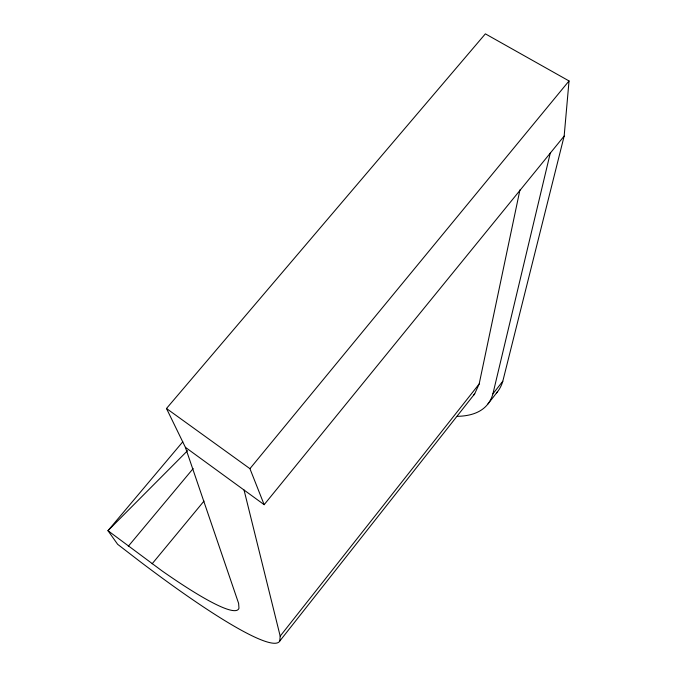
<?xml version="1.0" encoding="UTF-8"?>
<svg xmlns="http://www.w3.org/2000/svg" width="677" height="677" viewBox="0 0 677 677"><rect width="100%" height="100%" fill="white"/><g stroke="black" fill="none" stroke-linecap="round" stroke-linejoin="round"><path stroke-width="1.02" d="M496.326 393.151A271.012 87.35 41 0 0 502.799 381.236L564.161 136.077L569.035 80.944L485.367 33.85L166.483 408.493L185.38 447.311L238.617 603.385L238.964 608.166A215.058 25.201 40.2 0 1 161.854 570.762L107.965 530.683L182.79 441.793M187.554 450.679L107.965 530.683L117.654 544.316L139.826 561.394A268.244 31.591 40.2 0 0 279.728 641.111L280.193 636.126L244.05 490.038M473.451 395.385A254.764 79.505 40.9 0 0 474.704 393.794L479.164 383.977L519.936 189.915M457.254 416.321A271.731 84.947 40.9 0 0 492.907 393.853L550.257 153.163M492.907 393.853L502.799 381.236M487.922 403.974L497.62 391.602M280.193 636.126L479.164 383.977M279.728 641.111L474.704 393.794M185.38 447.311L264.157 504.678L564.161 136.077M264.157 504.678L249.931 468.67L569.035 80.944M152.122 563.806L204.005 501.073M128.291 546.288L193.165 468.577M166.483 408.493L249.931 468.67"/></g></svg>
